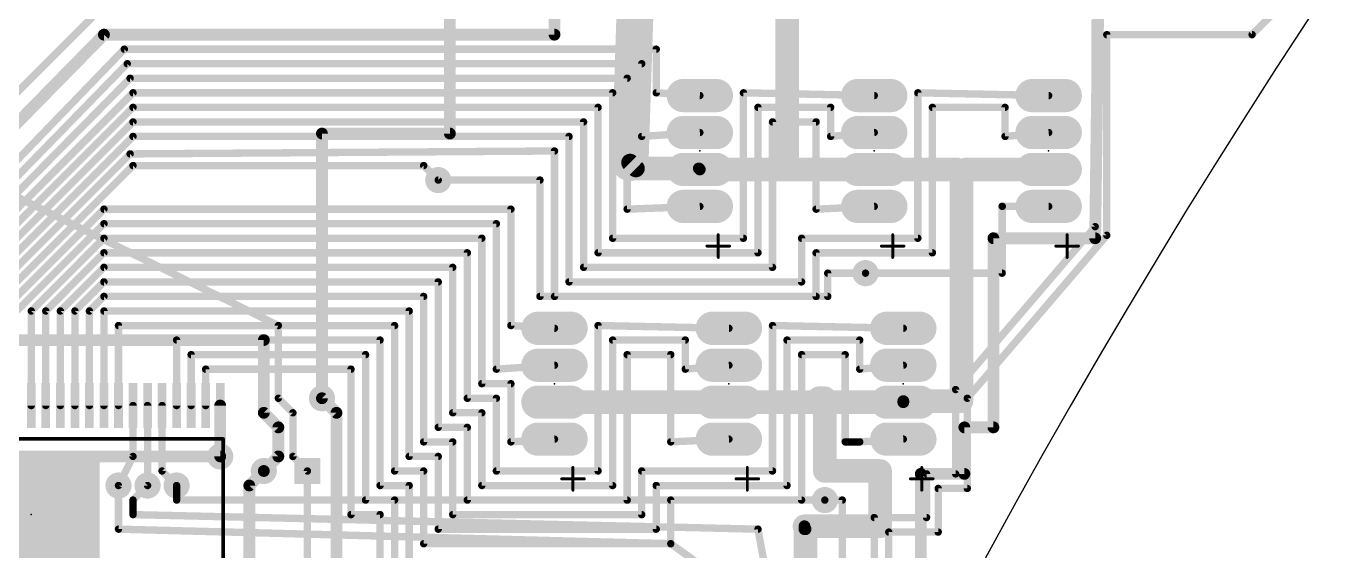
# Model space of a CAD drawing. Extents: x -46 to 149, y 1 to 263.
# Drawn here: x -2.17 to 42.95, y 125.76 to 143.79 of the extents above; entities that cross this region are included whole.
import ezdxf

# ---------------------------------------------------------------- set-up
doc = ezdxf.new("R2010")
doc.units = 0
for name, color, linetype in [('1', 22, 'CONTINUOUS'), ('16', 175, 'CONTINUOUS'), ('17', 82, 'CONTINUOUS'), ('18', 82, 'CONTINUOUS'), ('20', 7, 'CONTINUOUS'), ('21', 253, 'CONTINUOUS'), ('23', 7, 'CONTINUOUS')]:
    doc.layers.add(name, color=color, linetype=linetype)

# ---------------------------------------------------------------- blocks, each defined once
blk = doc.blocks.new('LONGP100')
at = {"const_width": 1}
blk.add_lwpolyline([(-0.5, 0), (0.5, 0)], dxfattribs=at)
at = {"const_width": 0.5}
for points in [[(-0.5, 0.25, 1), (-0.5, -0.25)], [(0.5, -0.25, 1), (0.5, 0.25)]]:
    blk.add_lwpolyline(points, format="xyb", dxfattribs=at)
blk = doc.blocks.new('RECT')
blk.add_solid([(-0.5, -0.5), (0.5, -0.5), (-0.5, 0.5), (0.5, 0.5)])
blk = doc.blocks.new('ROUNDV')
at = {"const_width": 0.5}
blk.add_lwpolyline([(0, -0.25, 1), (0, 0.25, 1), (0, -0.25)], format="xyb", dxfattribs=at)
blk = doc.blocks.new('SQUAREV')
blk.add_solid([(-0.5, -0.5), (0.5, -0.5), (-0.5, 0.5), (0.5, 0.5)])

msp = doc.modelspace()

# ---------------------------------------------------------------- linework, layer by layer
at = {"layer": '1'}
for points, const_width in [([(16, 148.5), (16, 143.5)], 0.4064), ([(42, 145.5), (40, 143.5)], 0.254), ([(-8.5, 135.5), (0.1, 144.1)], 0.254), ([(34.6, 136.9), (34.6, 144)], 0.254), ([(0.5, 143.5), (-5.1, 137.8)], 0.4064), ([(16, 143.5), (0.5, 143.5)], 0.4064), ([(40, 143.5), (35, 143.5)], 0.254), ([(35, 143.5), (35, 136.6)], 0.254), ([(-7.5, 134), (1.2, 143)], 0.254), ([(1.2, 143), (19.5, 143)], 0.254), ([(19.5, 143), (19.5, 141.5)], 0.254), ([(-7, 134), (1.3, 142.5)], 0.254), ([(1.3, 142.5), (19, 142.5)], 0.254), ([(19, 142.5), (19, 140)], 0.254), ([(-6.5, 134), (1.4, 142)], 0.254), ([(1.4, 142), (18.5, 142)], 0.254), ([(18.5, 142), (18.5, 137.5)], 0.254), ([(-6, 134), (1.5, 141.5)], 0.254), ([(1.5, 141.5), (18, 141.5)], 0.254), ([(18, 141.5), (18, 136.5)], 0.254), ([(19.5, 141.5), (21, 141.405)], 0.254), ([(22.5, 136.5), (22.5, 141.5)], 0.254), ([(22.5, 141.5), (27, 141.405)], 0.254), ([(28.5, 136.5), (28.5, 141.5)], 0.254), ([(28.5, 141.5), (33, 141.405)], 0.254), ([(1.5, 141), (-5.5, 134)], 0.254), ([(17.5, 141), (1.5, 141)], 0.254), ([(17.5, 136), (17.5, 141)], 0.254), ([(25.5, 141), (23, 141)], 0.254), ([(23, 141), (23, 136)], 0.254), ([(25.5, 140), (25.5, 141)], 0.254), ([(31.5, 141), (29, 141)], 0.254), ([(29, 141), (29, 136)], 0.254), ([(31.5, 140), (31.5, 141)], 0.254), ([(1.5, 140.5), (-5, 134)], 0.254), ([(17, 140.5), (1.5, 140.5)], 0.254), ([(17, 135.5), (17, 140.5)], 0.254), ([(25, 140.5), (23.5, 140.5)], 0.254), ([(23.5, 140.5), (23.5, 135.5)], 0.254), ([(25, 137.5), (25, 140.5)], 0.254), ([(-4.5, 134), (1.5, 140)], 0.254), ([(1.5, 140), (16.5, 140)], 0.254), ([(16.5, 140), (16.5, 135)], 0.254), ([(19, 140), (21, 140.135)], 0.254), ([(27, 140.135), (25.5, 140)], 0.254), ([(33, 140.135), (31.5, 140)], 0.254), ([(1.4, 139.4), (-4, 134)], 0.254), ([(16, 139.5), (1.4, 139.4)], 0.254), ([(16, 134.5), (16, 139.5)], 0.254), ([(-3.5, 134), (1.5, 139)], 0.254), ([(1.5, 139), (11.5, 139)], 0.254), ([(11.5, 139), (12, 138.5)], 0.254), ([(-3, 134), (0.5, 137.5)], 0.254), ([(0.5, 137.5), (14.5, 137.5)], 0.254), ([(14.5, 137.5), (14.5, 133.5)], 0.254), ([(18.5, 137.5), (21, 137.595)], 0.254), ([(27, 137.595), (25, 137.5)], 0.254), ([(31.4, 135.3), (31.4, 137.6)], 0.254), ([(31.4, 137.6), (31.405, 137.595)], 0.254), ([(31.405, 137.595), (33, 137.595)], 0.254), ([(-2.5, 134), (0.5, 137)], 0.254), ([(0.5, 137), (14, 137)], 0.254), ([(14, 137), (14, 132)], 0.254), ([(29.8, 131.3), (34.6, 136.9)], 0.254), ([(35, 136.6), (30.2, 131)], 0.254), ([(0.5, 136.5), (-2, 134)], 0.254), ([(13.5, 136.5), (0.5, 136.5)], 0.254), ([(13.5, 131.5), (13.5, 136.5)], 0.254), ([(18, 136.5), (22.5, 136.5)], 0.254), ([(24.5, 135), (24.5, 136.5)], 0.254), ([(24.5, 136.5), (28.5, 136.5)], 0.254), ([(-1.5, 134), (0.5, 136)], 0.254), ([(0.5, 136), (13, 136)], 0.254), ([(13, 136), (13, 131)], 0.254), ([(23, 136), (17.5, 136)], 0.254), ([(29, 136), (25, 136)], 0.254), ([(25, 136), (25, 134.5)], 0.254), ([(0.5, 135.5), (-1, 134)], 0.254), ([(12.5, 135.5), (0.5, 135.5)], 0.254), ([(12.5, 130.5), (12.5, 135.5)], 0.254), ([(23.5, 135.5), (17, 135.5)], 0.254), ([(26.7, 135.3), (31.4, 135.3)], 0.254), ([(0.5, 135), (-0.5, 134)], 0.254), ([(12, 135), (0.5, 135)], 0.254), ([(12, 130), (12, 135)], 0.254), ([(16.5, 135), (24.5, 135)], 0.254), ([(0.5, 134.5), (0, 134)], 0.254), ([(11.5, 134.5), (0.5, 134.5)], 0.254), ([(11.5, 129.5), (11.5, 134.5)], 0.254), ([(25, 134.5), (16, 134.5)], 0.254), ([(-2, 134), (-2, 130.75)], 0.254), ([(-1.5, 130.75), (-1.5, 134)], 0.254), ([(-1, 134), (-1, 130.75)], 0.254), ([(-0.5, 134), (-0.5, 130.75)], 0.254), ([(0, 134), (0, 130.75)], 0.254), ([(0.5, 130.75), (0.5, 134)], 0.254), ([(0.5, 134), (11, 134)], 0.254), ([(11, 134), (11, 129)], 0.254), ([(10.5, 133.5), (1, 133.5)], 0.254), ([(1, 133.5), (1, 130.75)], 0.254), ([(10.5, 128.5), (10.5, 133.5)], 0.254), ([(14.5, 133.5), (16, 133.405)], 0.254), ([(17.5, 128.5), (17.5, 133.5)], 0.254), ([(17.5, 133.5), (22, 133.405)], 0.254), ([(28, 133.405), (23.5, 133.5)], 0.254), ([(23.5, 133.5), (23.5, 128.5)], 0.254), ([(3, 130.75), (3, 133)], 0.254), ([(3, 133), (10, 133)], 0.254), ([(10, 133), (10, 128)], 0.254), ([(20.5, 133), (18, 133)], 0.254), ([(18, 133), (18, 128)], 0.254), ([(20.5, 132), (20.5, 133)], 0.254), ([(24, 128), (24, 133)], 0.254), ([(24, 133), (26.5, 133)], 0.254), ([(26.5, 133), (26.5, 132)], 0.254), ([(9.5, 132.5), (3.5, 132.5)], 0.254), ([(3.5, 132.5), (3.5, 130.75)], 0.254), ([(9.5, 127.5), (9.5, 132.5)], 0.254), ([(14, 132), (16, 132.135)], 0.254), ([(20, 132.5), (18.5, 132.5)], 0.254), ([(18.5, 132.5), (18.5, 127.5)], 0.254), ([(20, 129.5), (20, 132.5)], 0.254), ([(22, 132.135), (20.5, 132)], 0.254), ([(26, 132.5), (24.5, 132.5)], 0.254), ([(24.5, 132.5), (24.5, 127.5)], 0.254), ([(26, 129.5), (26, 132.5)], 0.254), ([(26.5, 132), (28, 132.135)], 0.254), ([(4, 130.75), (4, 132)], 0.254), ([(4, 132), (9, 132)], 0.254), ([(9, 132), (9, 127)], 0.254), ([(14.5, 131.5), (13.5, 131.5)], 0.254), ([(14.5, 129.5), (14.5, 131.5)], 0.254), ([(29.8, 128.4), (29.8, 131.3)], 0.254), ([(1.5, 130.75), (1.5, 129)], 0.254), ([(2, 130.75), (2, 128)], 0.254), ([(2.5, 130.75), (2.5, 128.5)], 0.254), ([(4.5, 130.75), (4.5, 129)], 0.4064), ([(8.5, 130.5), (8, 131)], 0.4064), ([(13, 131), (14, 131)], 0.254), ([(14, 131), (14, 128.5)], 0.254), ([(30.2, 131), (30.2, 127.9)], 0.254), ([(8.5, 124.5), (8.5, 130.5)], 0.4064), ([(13.5, 130.5), (12.5, 130.5)], 0.254), ([(13.5, 128), (13.5, 130.5)], 0.254), ([(13, 130), (12, 130)], 0.254), ([(13, 127.5), (13, 130)], 0.254), ([(12.5, 129.5), (11.5, 129.5)], 0.254), ([(12.5, 127), (12.5, 129.5)], 0.254), ([(16, 129.595), (14.5, 129.5)], 0.254), ([(22, 129.595), (20, 129.5)], 0.254), ([(26.5, 129.5), (26, 129.5)], 0.254), ([(28, 129.595), (26.5, 129.5)], 0.254), ([(1.5, 129), (1, 128)], 0.254), ([(11, 129), (12, 129)], 0.254), ([(12, 129), (12, 126.5)], 0.254), ([(2.5, 128.5), (3, 128)], 0.254), ([(6, 128.5), (5.5, 128)], 0.4064), ([(7.5, 128.5), (7.5, 124.5)], 0.254), ([(11.5, 128.5), (10.5, 128.5)], 0.254), ([(11.5, 126), (11.5, 128.5)], 0.254), ([(14, 128.5), (17.5, 128.5)], 0.254), ([(23.5, 128.5), (19, 128.5)], 0.254), ([(19, 128.5), (19, 127)], 0.254), ([(5.5, 128), (5.5, 123.5)], 0.4064), ([(28.8, 126.9), (28.8, 128.4)], 0.254), ([(28.8, 128.4), (29.8, 128.4)], 0.254), ([(10, 128), (11, 128)], 0.254), ([(11, 128), (11, 125)], 0.254), ([(18, 128), (13.5, 128)], 0.254), ([(19.5, 126.5), (19.5, 128)], 0.254), ([(19.5, 128), (24, 128)], 0.254), ([(30.2, 127.9), (29.2, 127.9)], 0.254), ([(29.2, 127.9), (29.2, 126.4)], 0.254), ([(10.5, 127.5), (9.5, 127.5)], 0.254), ([(10.5, 124.5), (10.5, 127.5)], 0.254), ([(18.5, 127.5), (13, 127.5)], 0.254), ([(24.5, 127.5), (20, 127.5)], 0.254), ([(20, 127.5), (20, 126)], 0.254), ([(25.3, 127.5), (25.9, 127.5)], 0.254), ([(25.9, 127.5), (25.9, 124.5)], 0.254), ([(9, 127), (10, 127)], 0.254), ([(10, 127), (10, 124)], 0.254), ([(19, 127), (12.5, 127)], 0.254), ([(27, 122), (27, 126.9)], 0.254), ([(27, 126.9), (28.8, 126.9)], 0.254), ([(12, 126.5), (19.5, 126.5)], 0.254), ([(29.2, 126.4), (27.5, 126.4)], 0.254), ([(27.5, 126.4), (27.5, 121.5)], 0.254), ([(20, 126), (11.5, 126)], 0.254)]:
    msp.add_lwpolyline(points, dxfattribs=dict(at, const_width=const_width))
for points, const_width in [([(0.5, 143.6016, 1), (0.5, 143.3984)], 0.2032), ([(0.5725, 143.4288, 1), (0.4275, 143.5712)], 0.2032), ([(15.8984, 143.5, 1), (16.1016, 143.5)], 0.2032), ([(16, 143.3984, 1), (16, 143.6016)], 0.2032), ([(35, 143.5635, 1), (35, 143.4365)], 0.127), ([(35.0635, 143.5, 1), (34.9365, 143.5)], 0.127), ([(39.9551, 143.5449, 1), (40.0449, 143.4551)], 0.127), ([(40, 143.4365, 1), (40, 143.5635)], 0.127), ([(1.2, 143.0635, 1), (1.2, 142.9365)], 0.127), ([(1.2457, 142.9559, 1), (1.1543, 143.0441)], 0.127), ([(19.5635, 143, 1), (19.4365, 143)], 0.127), ([(19.5, 142.9365, 1), (19.5, 143.0635)], 0.127), ([(1.3, 142.5635, 1), (1.3, 142.4365)], 0.127), ([(1.3454, 142.4556, 1), (1.2546, 142.5444)], 0.127), ([(19.0635, 142.5, 1), (18.9365, 142.5)], 0.127), ([(19, 142.4365, 1), (19, 142.5635)], 0.127), ([(1.4, 142.0635, 1), (1.4, 141.9365)], 0.127), ([(1.4452, 141.9554, 1), (1.3548, 142.0446)], 0.127), ([(18.5635, 142, 1), (18.4365, 142)], 0.127), ([(18.5, 141.9365, 1), (18.5, 142.0635)], 0.127), ([(1.5, 141.5635, 1), (1.5, 141.4365)], 0.127), ([(1.5449, 141.4551, 1), (1.4551, 141.5449)], 0.127), ([(18.0635, 141.5, 1), (17.9365, 141.5)], 0.127), ([(18, 141.4365, 1), (18, 141.5635)], 0.127), ([(19.504, 141.5634, 1), (19.496, 141.4366)], 0.127), ([(19.4365, 141.5, 1), (19.5635, 141.5)], 0.127), ([(20.996, 141.3416, 1), (21.004, 141.4684)], 0.127), ([(22.5635, 141.5, 1), (22.4365, 141.5)], 0.127), ([(22.5013, 141.5635, 1), (22.4987, 141.4365)], 0.127), ([(26.9987, 141.3415, 1), (27.0013, 141.4685)], 0.127), ([(28.5635, 141.5, 1), (28.4365, 141.5)], 0.127), ([(28.5013, 141.5635, 1), (28.4987, 141.4365)], 0.127), ([(32.9987, 141.3415, 1), (33.0013, 141.4685)], 0.127), ([(1.5, 141.0635, 1), (1.5, 140.9365)], 0.127), ([(1.5449, 140.9551, 1), (1.4551, 141.0449)], 0.127), ([(17.5635, 141, 1), (17.4365, 141)], 0.127), ([(17.5, 140.9365, 1), (17.5, 141.0635)], 0.127), ([(23, 141.0635, 1), (23, 140.9365)], 0.127), ([(23.0635, 141, 1), (22.9365, 141)], 0.127), ([(25.5635, 141, 1), (25.4365, 141)], 0.127), ([(25.5, 140.9365, 1), (25.5, 141.0635)], 0.127), ([(29, 141.0635, 1), (29, 140.9365)], 0.127), ([(29.0635, 141, 1), (28.9365, 141)], 0.127), ([(31.5635, 141, 1), (31.4365, 141)], 0.127), ([(31.5, 140.9365, 1), (31.5, 141.0635)], 0.127), ([(1.5, 140.5635, 1), (1.5, 140.4365)], 0.127), ([(1.5449, 140.4551, 1), (1.4551, 140.5449)], 0.127), ([(17.0635, 140.5, 1), (16.9365, 140.5)], 0.127), ([(17, 140.4365, 1), (17, 140.5635)], 0.127), ([(23.5, 140.5635, 1), (23.5, 140.4365)], 0.127), ([(23.5635, 140.5, 1), (23.4365, 140.5)], 0.127), ([(25.0635, 140.5, 1), (24.9365, 140.5)], 0.127), ([(25, 140.4365, 1), (25, 140.5635)], 0.127), ([(1.5, 140.0635, 1), (1.5, 139.9365)], 0.127), ([(1.5449, 139.9551, 1), (1.4551, 140.0449)], 0.127), ([(16.5635, 140, 1), (16.4365, 140)], 0.127), ([(16.5, 139.9365, 1), (16.5, 140.0635)], 0.127), ([(18.9957, 140.0634, 1), (19.0043, 139.9366)], 0.127), ([(18.9365, 140, 1), (19.0635, 140)], 0.127), ([(21.0043, 140.0716, 1), (20.9957, 140.1984)], 0.127), ([(25.4943, 140.0632, 1), (25.5057, 139.9368)], 0.127), ([(25.4365, 140, 1), (25.5635, 140)], 0.127), ([(27.0057, 140.0718, 1), (26.9943, 140.1982)], 0.127), ([(31.4943, 140.0632, 1), (31.5057, 139.9368)], 0.127), ([(31.4365, 140, 1), (31.5635, 140)], 0.127), ([(33.0057, 140.0718, 1), (32.9943, 140.1982)], 0.127), ([(1.3996, 139.4635, 1), (1.4004, 139.3365)], 0.127), ([(1.4449, 139.3551, 1), (1.3551, 139.4449)], 0.127), ([(16.0635, 139.5, 1), (15.9365, 139.5)], 0.127), ([(16.0004, 139.4365, 1), (15.9996, 139.5635)], 0.127), ([(1.5, 139.0635, 1), (1.5, 138.9365)], 0.127), ([(1.5449, 138.9551, 1), (1.4551, 139.0449)], 0.127), ([(11.5449, 139.0449, 1), (11.4551, 138.9551)], 0.127), ([(11.5, 138.9365, 1), (11.5, 139.0635)], 0.127), ([(11.9551, 138.4551, 1), (12.0449, 138.5449)], 0.127), ([(0.5, 137.5635, 1), (0.5, 137.4365)], 0.127), ([(0.5449, 137.4551, 1), (0.4551, 137.5449)], 0.127), ([(14.5635, 137.5, 1), (14.4365, 137.5)], 0.127), ([(14.5, 137.4365, 1), (14.5, 137.5635)], 0.127), ([(18.4976, 137.5635, 1), (18.5024, 137.4365)], 0.127), ([(21.0024, 137.5315, 1), (20.9976, 137.6585)], 0.127), ([(24.997, 137.5634, 1), (25.003, 137.4366)], 0.127), ([(27.003, 137.5316, 1), (26.997, 137.6584)], 0.127), ([(31.4635, 137.6, 1), (31.3365, 137.6)], 0.127), ([(31.4449, 137.6449, 1), (31.3551, 137.5551)], 0.127), ([(31.405, 137.6585, 1), (31.405, 137.5315)], 0.127), ([(31.3601, 137.5501, 1), (31.4499, 137.6399)], 0.127), ([(33, 137.5315, 1), (33, 137.6585)], 0.127), ([(18.4365, 137.5, 1), (18.5635, 137.5)], 0.127), ([(24.9365, 137.5, 1), (25.0635, 137.5)], 0.127), ([(0.5, 137.0635, 1), (0.5, 136.9365)], 0.127), ([(0.5449, 136.9551, 1), (0.4551, 137.0449)], 0.127), ([(14.0635, 137, 1), (13.9365, 137)], 0.127), ([(14, 136.9365, 1), (14, 137.0635)], 0.127), ([(34.5365, 136.9, 1), (34.6635, 136.9)], 0.127), ([(34.6482, 136.8587, 1), (34.5518, 136.9413)], 0.127), ([(35.0482, 136.5587, 1), (34.9518, 136.6413)], 0.127), ([(0.5, 136.5635, 1), (0.5, 136.4365)], 0.127), ([(0.5449, 136.4551, 1), (0.4551, 136.5449)], 0.127), ([(13.5635, 136.5, 1), (13.4365, 136.5)], 0.127), ([(13.5, 136.4365, 1), (13.5, 136.5635)], 0.127), ([(18, 136.5635, 1), (18, 136.4365)], 0.127), ([(17.9365, 136.5, 1), (18.0635, 136.5)], 0.127), ([(22.4365, 136.5, 1), (22.5635, 136.5)], 0.127), ([(22.5, 136.4365, 1), (22.5, 136.5635)], 0.127), ([(24.5635, 136.5, 1), (24.4365, 136.5)], 0.127), ([(24.5, 136.5635, 1), (24.5, 136.4365)], 0.127), ([(28.4365, 136.5, 1), (28.5635, 136.5)], 0.127), ([(28.5, 136.4365, 1), (28.5, 136.5635)], 0.127), ([(34.9365, 136.6, 1), (35.0635, 136.6)], 0.127), ([(0.5, 136.0635, 1), (0.5, 135.9365)], 0.127), ([(0.5449, 135.9551, 1), (0.4551, 136.0449)], 0.127), ([(13.0635, 136, 1), (12.9365, 136)], 0.127), ([(13, 135.9365, 1), (13, 136.0635)], 0.127), ([(17.5, 136.0635, 1), (17.5, 135.9365)], 0.127), ([(17.4365, 136, 1), (17.5635, 136)], 0.127), ([(22.9365, 136, 1), (23.0635, 136)], 0.127), ([(23, 135.9365, 1), (23, 136.0635)], 0.127), ([(25, 136.0635, 1), (25, 135.9365)], 0.127), ([(25.0635, 136, 1), (24.9365, 136)], 0.127), ([(28.9365, 136, 1), (29.0635, 136)], 0.127), ([(29, 135.9365, 1), (29, 136.0635)], 0.127), ([(0.5, 135.5635, 1), (0.5, 135.4365)], 0.127), ([(0.5449, 135.4551, 1), (0.4551, 135.5449)], 0.127), ([(12.5635, 135.5, 1), (12.4365, 135.5)], 0.127), ([(12.5, 135.4365, 1), (12.5, 135.5635)], 0.127), ([(17, 135.5635, 1), (17, 135.4365)], 0.127), ([(16.9365, 135.5, 1), (17.0635, 135.5)], 0.127), ([(23.4365, 135.5, 1), (23.5635, 135.5)], 0.127), ([(23.5, 135.4365, 1), (23.5, 135.5635)], 0.127), ([(26.7, 135.3635, 1), (26.7, 135.2365)], 0.127), ([(31.3365, 135.3, 1), (31.4635, 135.3)], 0.127), ([(31.4, 135.2365, 1), (31.4, 135.3635)], 0.127), ([(0.5, 135.0635, 1), (0.5, 134.9365)], 0.127), ([(0.5449, 134.9551, 1), (0.4551, 135.0449)], 0.127), ([(12.0635, 135, 1), (11.9365, 135)], 0.127), ([(12, 134.9365, 1), (12, 135.0635)], 0.127), ([(16.5, 135.0635, 1), (16.5, 134.9365)], 0.127), ([(16.4365, 135, 1), (16.5635, 135)], 0.127), ([(24.4365, 135, 1), (24.5635, 135)], 0.127), ([(24.5, 134.9365, 1), (24.5, 135.0635)], 0.127), ([(0.5, 134.5635, 1), (0.5, 134.4365)], 0.127), ([(0.5449, 134.4551, 1), (0.4551, 134.5449)], 0.127), ([(11.5635, 134.5, 1), (11.4365, 134.5)], 0.127), ([(11.5, 134.4365, 1), (11.5, 134.5635)], 0.127), ([(16, 134.5635, 1), (16, 134.4365)], 0.127), ([(15.9365, 134.5, 1), (16.0635, 134.5)], 0.127), ([(24.9365, 134.5, 1), (25.0635, 134.5)], 0.127), ([(25, 134.4365, 1), (25, 134.5635)], 0.127), ([(-1.9365, 134, 1), (-2.0635, 134)], 0.127), ([(-2.0449, 134.0449, 1), (-1.9551, 133.9551)], 0.127), ([(-1.4365, 134, 1), (-1.5635, 134)], 0.127), ([(-1.5449, 134.0449, 1), (-1.4551, 133.9551)], 0.127), ([(-0.9365, 134, 1), (-1.0635, 134)], 0.127), ([(-1.0449, 134.0449, 1), (-0.9551, 133.9551)], 0.127), ([(-0.4365, 134, 1), (-0.5635, 134)], 0.127), ([(-0.5449, 134.0449, 1), (-0.4551, 133.9551)], 0.127), ([(0.0635, 134, 1), (-0.0635, 134)], 0.127), ([(-0.0449, 134.0449, 1), (0.0449, 133.9551)], 0.127), ([(0.5635, 134, 1), (0.4365, 134)], 0.127), ([(0.5, 134.0635, 1), (0.5, 133.9365)], 0.127), ([(11.0635, 134, 1), (10.9365, 134)], 0.127), ([(11, 133.9365, 1), (11, 134.0635)], 0.127), ([(1, 133.5635, 1), (1, 133.4365)], 0.127), ([(1.0635, 133.5, 1), (0.9365, 133.5)], 0.127), ([(10.5635, 133.5, 1), (10.4365, 133.5)], 0.127), ([(10.5, 133.4365, 1), (10.5, 133.5635)], 0.127), ([(14.504, 133.5634, 1), (14.496, 133.4366)], 0.127), ([(14.4365, 133.5, 1), (14.5635, 133.5)], 0.127), ([(17.5635, 133.5, 1), (17.4365, 133.5)], 0.127), ([(17.5013, 133.5635, 1), (17.4987, 133.4365)], 0.127), ([(23.5013, 133.5635, 1), (23.4987, 133.4365)], 0.127), ([(23.5635, 133.5, 1), (23.4365, 133.5)], 0.127), ([(3.0635, 133, 1), (2.9365, 133)], 0.127), ([(3, 133.0635, 1), (3, 132.9365)], 0.127), ([(10.0635, 133, 1), (9.9365, 133)], 0.127), ([(10, 132.9365, 1), (10, 133.0635)], 0.127), ([(15.996, 133.3416, 1), (16.004, 133.4684)], 0.127), ([(18, 133.0635, 1), (18, 132.9365)], 0.127), ([(18.0635, 133, 1), (17.9365, 133)], 0.127), ([(20.5635, 133, 1), (20.4365, 133)], 0.127), ([(20.5, 132.9365, 1), (20.5, 133.0635)], 0.127), ([(21.9987, 133.3415, 1), (22.0013, 133.4685)], 0.127), ([(24.0635, 133, 1), (23.9365, 133)], 0.127), ([(24, 133.0635, 1), (24, 132.9365)], 0.127), ([(26.5635, 133, 1), (26.4365, 133)], 0.127), ([(26.5, 132.9365, 1), (26.5, 133.0635)], 0.127), ([(27.9987, 133.3415, 1), (28.0013, 133.4685)], 0.127), ([(3.5, 132.5635, 1), (3.5, 132.4365)], 0.127), ([(3.5635, 132.5, 1), (3.4365, 132.5)], 0.127), ([(9.5635, 132.5, 1), (9.4365, 132.5)], 0.127), ([(9.5, 132.4365, 1), (9.5, 132.5635)], 0.127), ([(16.0043, 132.0716, 1), (15.9957, 132.1984)], 0.127), ([(18.5, 132.5635, 1), (18.5, 132.4365)], 0.127), ([(18.5635, 132.5, 1), (18.4365, 132.5)], 0.127), ([(20.0635, 132.5, 1), (19.9365, 132.5)], 0.127), ([(20, 132.4365, 1), (20, 132.5635)], 0.127), ([(22.0057, 132.0718, 1), (21.9943, 132.1982)], 0.127), ([(24.5, 132.5635, 1), (24.5, 132.4365)], 0.127), ([(24.5635, 132.5, 1), (24.4365, 132.5)], 0.127), ([(26.0635, 132.5, 1), (25.9365, 132.5)], 0.127), ([(26, 132.4365, 1), (26, 132.5635)], 0.127), ([(28.0057, 132.0718, 1), (27.9943, 132.1982)], 0.127), ([(4.0635, 132, 1), (3.9365, 132)], 0.127), ([(4, 132.0635, 1), (4, 131.9365)], 0.127), ([(9.0635, 132, 1), (8.9365, 132)], 0.127), ([(9, 131.9365, 1), (9, 132.0635)], 0.127), ([(13.9957, 132.0634, 1), (14.0043, 131.9366)], 0.127), ([(13.9365, 132, 1), (14.0635, 132)], 0.127), ([(20.4943, 132.0632, 1), (20.5057, 131.9368)], 0.127), ([(20.4365, 132, 1), (20.5635, 132)], 0.127), ([(26.4943, 132.0632, 1), (26.5057, 131.9368)], 0.127), ([(26.4365, 132, 1), (26.5635, 132)], 0.127), ([(13.5, 131.5635, 1), (13.5, 131.4365)], 0.127), ([(13.4365, 131.5, 1), (13.5635, 131.5)], 0.127), ([(14.5635, 131.5, 1), (14.4365, 131.5)], 0.127), ([(14.5, 131.4365, 1), (14.5, 131.5635)], 0.127), ([(29.8635, 131.3, 1), (29.7365, 131.3)], 0.127), ([(29.7518, 131.3413, 1), (29.8482, 131.2587)], 0.127), ([(1.5635, 130.75, 1), (1.4365, 130.75)], 0.127), ([(2.0635, 130.75, 1), (1.9365, 130.75)], 0.127), ([(2.5635, 130.75, 1), (2.4365, 130.75)], 0.127), ([(4.6016, 130.75, 1), (4.3984, 130.75)], 0.2032), ([(8.0718, 131.0718, 1), (7.9282, 130.9282)], 0.2032), ([(13, 131.0635, 1), (13, 130.9365)], 0.127), ([(12.9365, 131, 1), (13.0635, 131)], 0.127), ([(14.0635, 131, 1), (13.9365, 131)], 0.127), ([(14, 130.9365, 1), (14, 131.0635)], 0.127), ([(30.2635, 131, 1), (30.1365, 131)], 0.127), ([(30.1518, 131.0413, 1), (30.2482, 130.9587)], 0.127), ([(-2.0635, 130.75, 1), (-1.9365, 130.75)], 0.127), ([(-1.5635, 130.75, 1), (-1.4365, 130.75)], 0.127), ([(-1.0635, 130.75, 1), (-0.9365, 130.75)], 0.127), ([(-0.5635, 130.75, 1), (-0.4365, 130.75)], 0.127), ([(-0.0635, 130.75, 1), (0.0635, 130.75)], 0.127), ([(0.4365, 130.75, 1), (0.5635, 130.75)], 0.127), ([(0.9365, 130.75, 1), (1.0635, 130.75)], 0.127), ([(2.9365, 130.75, 1), (3.0635, 130.75)], 0.127), ([(3.4365, 130.75, 1), (3.5635, 130.75)], 0.127), ([(3.9365, 130.75, 1), (4.0635, 130.75)], 0.127), ([(8.6016, 130.5, 1), (8.3984, 130.5)], 0.2032), ([(8.4282, 130.4282, 1), (8.5718, 130.5718)], 0.2032), ([(12.5, 130.5635, 1), (12.5, 130.4365)], 0.127), ([(12.4365, 130.5, 1), (12.5635, 130.5)], 0.127), ([(13.5635, 130.5, 1), (13.4365, 130.5)], 0.127), ([(13.5, 130.4365, 1), (13.5, 130.5635)], 0.127), ([(12, 130.0635, 1), (12, 129.9365)], 0.127), ([(11.9365, 130, 1), (12.0635, 130)], 0.127), ([(13.0635, 130, 1), (12.9365, 130)], 0.127), ([(13, 129.9365, 1), (13, 130.0635)], 0.127), ([(11.5, 129.5635, 1), (11.5, 129.4365)], 0.127), ([(11.4365, 129.5, 1), (11.5635, 129.5)], 0.127), ([(12.5635, 129.5, 1), (12.4365, 129.5)], 0.127), ([(12.5, 129.4365, 1), (12.5, 129.5635)], 0.127), ([(14.496, 129.5634, 1), (14.504, 129.4366)], 0.127), ([(14.4365, 129.5, 1), (14.5635, 129.5)], 0.127), ([(16.004, 129.5316, 1), (15.996, 129.6584)], 0.127), ([(19.997, 129.5634, 1), (20.003, 129.4366)], 0.127), ([(19.9365, 129.5, 1), (20.0635, 129.5)], 0.127), ([(22.003, 129.5316, 1), (21.997, 129.6584)], 0.127), ([(26, 129.5635, 1), (26, 129.4365)], 0.127), ([(25.9365, 129.5, 1), (26.0635, 129.5)], 0.127), ([(26.496, 129.5634, 1), (26.504, 129.4366)], 0.127), ([(26.5, 129.4365, 1), (26.5, 129.5635)], 0.127), ([(28.004, 129.5316, 1), (27.996, 129.6584)], 0.127), ([(1.4365, 129, 1), (1.5635, 129)], 0.127), ([(1.5568, 128.9716, 1), (1.4432, 129.0284)], 0.127), ([(4.3984, 129, 1), (4.6016, 129)], 0.2032), ([(11, 129.0635, 1), (11, 128.9365)], 0.127), ([(10.9365, 129, 1), (11.0635, 129)], 0.127), ([(12.0635, 129, 1), (11.9365, 129)], 0.127), ([(12, 128.9365, 1), (12, 129.0635)], 0.127), ([(2.5449, 128.5449, 1), (2.4551, 128.4551)], 0.127), ([(6.0718, 128.4282, 1), (5.9282, 128.5718)], 0.2032), ([(7.5635, 128.5, 1), (7.4365, 128.5)], 0.127), ([(10.5, 128.5635, 1), (10.5, 128.4365)], 0.127), ([(11.5635, 128.5, 1), (11.4365, 128.5)], 0.127), ([(11.5, 128.4365, 1), (11.5, 128.5635)], 0.127), ([(14, 128.5635, 1), (14, 128.4365)], 0.127), ([(17.5, 128.4365, 1), (17.5, 128.5635)], 0.127), ([(19, 128.5635, 1), (19, 128.4365)], 0.127), ([(19.0635, 128.5, 1), (18.9365, 128.5)], 0.127), ([(23.5, 128.4365, 1), (23.5, 128.5635)], 0.127), ([(2.4365, 128.5, 1), (2.5635, 128.5)], 0.127), ([(5.6016, 128, 1), (5.3984, 128)], 0.2032), ([(5.4282, 128.0718, 1), (5.5718, 127.9282)], 0.2032), ([(10.4365, 128.5, 1), (10.5635, 128.5)], 0.127), ([(13.9365, 128.5, 1), (14.0635, 128.5)], 0.127), ([(17.4365, 128.5, 1), (17.5635, 128.5)], 0.127), ([(23.4365, 128.5, 1), (23.5635, 128.5)], 0.127), ([(28.8635, 128.4, 1), (28.7365, 128.4)], 0.127), ([(28.8, 128.4635, 1), (28.8, 128.3365)], 0.127), ([(29.7365, 128.4, 1), (29.8635, 128.4)], 0.127), ([(29.8, 128.3365, 1), (29.8, 128.4635)], 0.127), ([(0.9432, 128.0284, 1), (1.0568, 127.9716)], 0.127), ([(1.9365, 128, 1), (2.0635, 128)], 0.127), ([(2.9551, 127.9551, 1), (3.0449, 128.0449)], 0.127), ([(10, 128.0635, 1), (10, 127.9365)], 0.127), ([(9.9365, 128, 1), (10.0635, 128)], 0.127), ([(11.0635, 128, 1), (10.9365, 128)], 0.127), ([(11, 127.9365, 1), (11, 128.0635)], 0.127), ([(13.5, 128.0635, 1), (13.5, 127.9365)], 0.127), ([(13.4365, 128, 1), (13.5635, 128)], 0.127), ([(17.9365, 128, 1), (18.0635, 128)], 0.127), ([(18, 127.9365, 1), (18, 128.0635)], 0.127), ([(19.5635, 128, 1), (19.4365, 128)], 0.127), ([(19.5, 128.0635, 1), (19.5, 127.9365)], 0.127), ([(23.9365, 128, 1), (24.0635, 128)], 0.127), ([(24, 127.9365, 1), (24, 128.0635)], 0.127), ([(29.2, 127.9635, 1), (29.2, 127.8365)], 0.127), ([(29.2635, 127.9, 1), (29.1365, 127.9)], 0.127), ([(30.1365, 127.9, 1), (30.2635, 127.9)], 0.127), ([(30.2, 127.8365, 1), (30.2, 127.9635)], 0.127), ([(9.5, 127.5635, 1), (9.5, 127.4365)], 0.127), ([(9.4365, 127.5, 1), (9.5635, 127.5)], 0.127), ([(10.5635, 127.5, 1), (10.4365, 127.5)], 0.127), ([(10.5, 127.4365, 1), (10.5, 127.5635)], 0.127), ([(13, 127.5635, 1), (13, 127.4365)], 0.127), ([(12.9365, 127.5, 1), (13.0635, 127.5)], 0.127), ([(18.4365, 127.5, 1), (18.5635, 127.5)], 0.127), ([(18.5, 127.4365, 1), (18.5, 127.5635)], 0.127), ([(20, 127.5635, 1), (20, 127.4365)], 0.127), ([(20.0635, 127.5, 1), (19.9365, 127.5)], 0.127), ([(24.4365, 127.5, 1), (24.5635, 127.5)], 0.127), ([(24.5, 127.4365, 1), (24.5, 127.5635)], 0.127), ([(25.3, 127.5635, 1), (25.3, 127.4365)], 0.127), ([(25.9635, 127.5, 1), (25.8365, 127.5)], 0.127), ([(25.9, 127.4365, 1), (25.9, 127.5635)], 0.127), ([(9, 127.0635, 1), (9, 126.9365)], 0.127), ([(8.9365, 127, 1), (9.0635, 127)], 0.127), ([(10.0635, 127, 1), (9.9365, 127)], 0.127), ([(10, 126.9365, 1), (10, 127.0635)], 0.127), ([(12.5, 127.0635, 1), (12.5, 126.9365)], 0.127), ([(12.4365, 127, 1), (12.5635, 127)], 0.127), ([(18.9365, 127, 1), (19.0635, 127)], 0.127), ([(19, 126.9365, 1), (19, 127.0635)], 0.127), ([(27.0635, 126.9, 1), (26.9365, 126.9)], 0.127), ([(27, 126.9635, 1), (27, 126.8365)], 0.127), ([(28.7365, 126.9, 1), (28.8635, 126.9)], 0.127), ([(28.8, 126.8365, 1), (28.8, 126.9635)], 0.127), ([(12, 126.5635, 1), (12, 126.4365)], 0.127), ([(11.9365, 126.5, 1), (12.0635, 126.5)], 0.127), ([(19.4365, 126.5, 1), (19.5635, 126.5)], 0.127), ([(19.5, 126.4365, 1), (19.5, 126.5635)], 0.127), ([(27.5, 126.4635, 1), (27.5, 126.3365)], 0.127), ([(27.5635, 126.4, 1), (27.4365, 126.4)], 0.127), ([(29.1365, 126.4, 1), (29.2635, 126.4)], 0.127), ([(29.2, 126.3365, 1), (29.2, 126.4635)], 0.127), ([(11.5, 126.0635, 1), (11.5, 125.9365)], 0.127), ([(11.4365, 126, 1), (11.5635, 126)], 0.127), ([(19.9365, 126, 1), (20.0635, 126)], 0.127), ([(20, 125.9365, 1), (20, 126.0635)], 0.127)]:
    msp.add_lwpolyline(points, format="xyb", dxfattribs=dict(at, const_width=const_width))
at = {"layer": '16'}
for points, const_width in [([(12.4, 155.4), (12.4, 140.1)], 0.4064), ([(24, 147.7), (24, 138.865)], 0.8128), ([(18.6, 139.1), (18.8, 145.2)], 1.27), ([(34.6, 136.5), (34.7, 144.1)], 0.4064), ([(12.4, 140.1), (8, 140.1)], 0.4064), ([(8, 140.1), (8, 131)], 0.4064), ([(-5.7, 139.5), (6.5, 133.5)], 0.254), ([(18.8, 138.9), (18.6, 139.1)], 0.6096), ([(20.965, 138.9), (18.8, 138.9)], 0.8128), ([(21, 138.865), (24, 138.865)], 0.8128), ([(21, 138.865), (20.965, 138.9)], 0.4064), ([(24, 138.865), (27, 138.865)], 0.8128), ([(29.835, 138.865), (27, 138.865)], 0.8128), ([(30, 138.7), (29.835, 138.865)], 0.8128), ([(30, 138.7), (30.165, 138.865)], 0.8128), ([(30, 130.9), (30, 138.7)], 0.8128), ([(30.165, 138.865), (33, 138.865)], 0.8128), ([(12, 138.5), (15.5, 138.5)], 0.254), ([(15.5, 138.5), (15.5, 134.5)], 0.254), ([(31.1, 130), (31.1, 136.5)], 0.4064), ([(31.1, 136.5), (34.6, 136.5)], 0.4064), ([(25.4, 134.5), (25.4, 135.3)], 0.254), ([(25.4, 135.3), (26.7, 135.3)], 0.254), ([(15.5, 134.5), (25.4, 134.5)], 0.254), ([(6.5, 133.5), (6.5, 131)], 0.254), ([(-5.1, 133), (6, 133)], 0.4064), ([(6, 133), (6, 130.5)], 0.4064), ([(25.3, 131), (25.1, 131)], 0.8128), ([(25.1, 131), (25.1, 130.865)], 0.8128), ([(25.3, 128.5), (25.3, 131)], 0.8128), ([(28, 130.9), (30, 130.9)], 0.8128), ([(6.5, 131), (7, 130.5)], 0.254), ([(22, 130.865), (16, 130.865)], 0.8128), ([(25.1, 130.865), (22, 130.865)], 0.8128), ([(25.1, 130.865), (28, 130.865)], 0.8128), ([(28, 130.865), (28, 130.9)], 0.4064), ([(6, 130.5), (6.5, 130)], 0.4064), ([(7, 130.5), (7, 129)], 0.254), ([(6.5, 130), (6.5, 129)], 0.4064), ([(30.1, 128.4), (30.1, 130)], 0.4064), ([(30.1, 130), (31.1, 130)], 0.4064), ([(4.5, 129), (-8.4, 129)], 0.4064), ([(6.5, 129), (6, 128.5)], 0.4064), ([(7, 129), (7.5, 128.5)], 0.254), ([(27.2, 128.5), (25.3, 128.5)], 0.8128), ([(27.2, 126.6), (27.2, 128.5)], 0.8128), ([(28.6, 125.1), (28.6, 128.4)], 0.4064), ([(28.6, 128.4), (30.1, 128.4)], 0.4064), ([(1, 128), (1, 126.5)], 0.254), ([(2, 128), (1.5, 127.5)], 0.254), ([(3, 128), (3, 127.5)], 0.254), ([(1.5, 127.5), (1.5, 127)], 0.254), ([(3, 127.5), (25.3, 127.5)], 0.254), ([(1.5, 127), (23, 126.5)], 0.254), ([(24.6, 126.6), (27.2, 126.6)], 0.8128), ([(24.635, 124.5), (24.635, 126.5)], 0.8128), ([(24.6, 126.5), (24.6, 126.6)], 0.4064), ([(1, 126.5), (20, 126)], 0.254), ([(23, 126.5), (23.365, 124.5)], 0.254), ([(24.635, 126.5), (24.6, 126.5)], 0.4064), ([(20, 126), (22.095, 124.5)], 0.254)]:
    msp.add_lwpolyline(points, dxfattribs=dict(at, const_width=const_width))
for points, const_width in [([(8, 140.2016, 1), (8, 139.9984)], 0.2032), ([(8.1016, 140.1, 1), (7.8984, 140.1)], 0.2032), ([(12.2984, 140.1, 1), (12.5016, 140.1)], 0.2032), ([(12.4, 139.9984, 1), (12.4, 140.2016)], 0.2032), ([(18.2827, 139.1104, 1), (18.9173, 139.0896)], 0.635), ([(18.7078, 139.2078, 1), (18.4922, 138.9922)], 0.3048), ([(18.8, 139.1032, 1), (18.8, 138.6968)], 0.4064), ([(18.6922, 138.7922, 1), (18.9078, 139.0078)], 0.3048), ([(21, 139.0682, 1), (21, 138.6618)], 0.4064), ([(20.965, 138.6968, 1), (20.965, 139.1032)], 0.4064), ([(21.0368, 138.9718, 1), (20.8932, 138.8282)], 0.2032), ([(20.9282, 138.7932, 1), (21.0718, 138.9368)], 0.2032), ([(24, 139.0682, 1), (24, 138.6618)], 0.4064), ([(23.7968, 138.865, 1), (24.2032, 138.865)], 0.4064), ([(24, 138.6618, 1), (24, 139.0682)], 0.4064), ([(27, 139.0682, 1), (27, 138.6618)], 0.4064), ([(27, 138.6618, 1), (27, 139.0682)], 0.4064), ([(29.9787, 139.0087, 1), (29.6913, 138.7213)], 0.4064), ([(30.2032, 138.7, 1), (29.7968, 138.7)], 0.4064), ([(29.8563, 138.8437, 1), (30.1437, 138.5563)], 0.4064), ([(29.835, 138.6618, 1), (29.835, 139.0682)], 0.4064), ([(29.8563, 138.5563, 1), (30.1437, 138.8437)], 0.4064), ([(30.165, 139.0682, 1), (30.165, 138.6618)], 0.4064), ([(30.3087, 138.7213, 1), (30.0213, 139.0087)], 0.4064), ([(33, 138.6618, 1), (33, 139.0682)], 0.4064), ([(12, 138.5635, 1), (12, 138.4365)], 0.127), ([(15.5635, 138.5, 1), (15.4365, 138.5)], 0.127), ([(15.5, 138.4365, 1), (15.5, 138.5635)], 0.127), ([(31.2016, 136.5, 1), (30.9984, 136.5)], 0.2032), ([(31.1, 136.6016, 1), (31.1, 136.3984)], 0.2032), ([(34.4984, 136.5013, 1), (34.7016, 136.4987)], 0.2032), ([(34.6, 136.3984, 1), (34.6, 136.6016)], 0.2032), ([(25.4635, 135.3, 1), (25.3365, 135.3)], 0.127), ([(25.4, 135.3635, 1), (25.4, 135.2365)], 0.127), ([(26.7, 135.2365, 1), (26.7, 135.3635)], 0.127), ([(15.5, 134.5635, 1), (15.5, 134.4365)], 0.127), ([(15.4365, 134.5, 1), (15.5635, 134.5)], 0.127), ([(25.3365, 134.5, 1), (25.4635, 134.5)], 0.127), ([(25.4, 134.4365, 1), (25.4, 134.5635)], 0.127), ([(6.5635, 133.5, 1), (6.4365, 133.5)], 0.127), ([(6.472, 133.443, 1), (6.528, 133.557)], 0.127), ([(6.1016, 133, 1), (5.8984, 133)], 0.2032), ([(6, 132.8984, 1), (6, 133.1016)], 0.2032), ([(25.1, 131.2032, 1), (25.1, 130.7968)], 0.4064), ([(25.3032, 131, 1), (24.8968, 131)], 0.4064), ([(25.5032, 131, 1), (25.0968, 131)], 0.4064), ([(25.3, 130.7968, 1), (25.3, 131.2032)], 0.4064), ([(28, 131.1032, 1), (28, 130.6968)], 0.4064), ([(30, 130.6968, 1), (30, 131.1032)], 0.4064), ([(6.5449, 131.0449, 1), (6.4551, 130.9551)], 0.127), ([(6.4365, 131, 1), (6.5635, 131)], 0.127), ([(7.8984, 131, 1), (8.1016, 131)], 0.2032), ([(16, 131.0682, 1), (16, 130.6618)], 0.4064), ([(22, 131.0682, 1), (22, 130.6618)], 0.4064), ([(22, 130.6618, 1), (22, 131.0682)], 0.4064), ([(25.1, 131.0682, 1), (25.1, 130.6618)], 0.4064), ([(24.8968, 130.865, 1), (25.3032, 130.865)], 0.4064), ([(25.1, 130.6618, 1), (25.1, 131.0682)], 0.4064), ([(28, 130.6618, 1), (28, 131.0682)], 0.4064), ([(28.1016, 130.9, 1), (27.8984, 130.9)], 0.2032), ([(27.8984, 130.865, 1), (28.1016, 130.865)], 0.2032), ([(29.7968, 130.9, 1), (30.2032, 130.9)], 0.4064), ([(5.8984, 130.5, 1), (6.1016, 130.5)], 0.2032), ([(6.0718, 130.5718, 1), (5.9282, 130.4282)], 0.2032), ([(7.0635, 130.5, 1), (6.9365, 130.5)], 0.127), ([(6.9551, 130.4551, 1), (7.0449, 130.5449)], 0.127), ([(6.6016, 130, 1), (6.3984, 130)], 0.2032), ([(6.4282, 129.9282, 1), (6.5718, 130.0718)], 0.2032), ([(30.2016, 130, 1), (29.9984, 130)], 0.2032), ([(30.1, 130.1016, 1), (30.1, 129.8984)], 0.2032), ([(30.9984, 130, 1), (31.2016, 130)], 0.2032), ([(31.1, 129.8984, 1), (31.1, 130.1016)], 0.2032), ([(4.5, 128.8984, 1), (4.5, 129.1016)], 0.2032), ([(6.3984, 129, 1), (6.6016, 129)], 0.2032), ([(6.5718, 128.9282, 1), (6.4282, 129.0718)], 0.2032), ([(7.0449, 129.0449, 1), (6.9551, 128.9551)], 0.127), ([(6.9365, 129, 1), (7.0635, 129)], 0.127), ([(5.9282, 128.5718, 1), (6.0718, 128.4282)], 0.2032), ([(7.4551, 128.4551, 1), (7.5449, 128.5449)], 0.127), ([(25.3, 128.7032, 1), (25.3, 128.2968)], 0.4064), ([(25.0968, 128.5, 1), (25.5032, 128.5)], 0.4064), ([(27.4032, 128.5, 1), (26.9968, 128.5)], 0.4064), ([(27.2, 128.2968, 1), (27.2, 128.7032)], 0.4064), ([(28.7016, 128.4, 1), (28.4984, 128.4)], 0.2032), ([(28.6, 128.5016, 1), (28.6, 128.2984)], 0.2032), ([(30.1, 128.2984, 1), (30.1, 128.5016)], 0.2032), ([(29.9984, 128.4, 1), (30.2016, 128.4)], 0.2032), ([(1.0635, 128, 1), (0.9365, 128)], 0.127), ([(2.0449, 127.9551, 1), (1.9551, 128.0449)], 0.127), ([(3.0635, 128, 1), (2.9365, 128)], 0.127), ([(1.5635, 127.5, 1), (1.4365, 127.5)], 0.127), ([(1.4551, 127.5449, 1), (1.5449, 127.4551)], 0.127), ([(3, 127.5635, 1), (3, 127.4365)], 0.127), ([(2.9365, 127.5, 1), (3.0635, 127.5)], 0.127), ([(25.3, 127.4365, 1), (25.3, 127.5635)], 0.127), ([(1.5015, 127.0635, 1), (1.4985, 126.9365)], 0.127), ([(1.4365, 127, 1), (1.5635, 127)], 0.127), ([(24.6, 126.8032, 1), (24.6, 126.3968)], 0.4064), ([(24.8382, 126.5, 1), (24.4318, 126.5)], 0.4064), ([(24.7016, 126.6, 1), (24.4984, 126.6)], 0.2032), ([(26.9968, 126.6, 1), (27.4032, 126.6)], 0.4064), ([(27.2, 126.3968, 1), (27.2, 126.8032)], 0.4064), ([(1.0017, 126.5635, 1), (0.9983, 126.4365)], 0.127), ([(0.9365, 126.5, 1), (1.0635, 126.5)], 0.127), ([(23.0625, 126.5114, 1), (22.9375, 126.4886)], 0.127), ([(22.9985, 126.4365, 1), (23.0015, 126.5635)], 0.127), ([(24.6, 126.6016, 1), (24.6, 126.3984)], 0.2032), ([(24.4984, 126.5, 1), (24.7016, 126.5)], 0.2032), ([(24.635, 126.3984, 1), (24.635, 126.6016)], 0.2032), ([(20.037, 126.0516, 1), (19.963, 125.9484)], 0.127), ([(19.9983, 125.9365, 1), (20.0017, 126.0635)], 0.127)]:
    msp.add_lwpolyline(points, format="xyb", dxfattribs=dict(at, const_width=const_width))
at = {"layer": '20'}
for centre, radius, start, end in [((259.6429, 1.5887), 306.0431, 121.3324, 180.054), ((259.0365, 1.2744), 259.8365, 124.5438, 179.9943)]:
    msp.add_arc(centre, radius, start, end, dxfattribs=at)
at = {"layer": '21'}
for points, const_width in [([(21.2447, 136.2312), (22.0243, 136.2312)], 0.1016), ([(21.6345, 135.8414), (21.6345, 136.621)], 0.1016), ([(27.2447, 136.2312), (28.0243, 136.2312)], 0.1016), ([(27.6345, 135.8414), (27.6345, 136.621)], 0.1016), ([(33.2447, 136.2312), (34.0243, 136.2312)], 0.1016), ([(33.6345, 135.8414), (33.6345, 136.621)], 0.1016), ([(4.6, 129.6), (-9.1, 129.6)], 0.127), ([(4.6, 124.4), (4.6, 129.6)], 0.127), ([(16.6345, 127.8414), (16.6345, 128.621)], 0.1016), ([(22.6345, 127.8414), (22.6345, 128.621)], 0.1016), ([(28.6345, 127.8414), (28.6345, 128.621)], 0.1016), ([(16.2447, 128.2312), (17.0243, 128.2312)], 0.1016), ([(22.2447, 128.2312), (23.0243, 128.2312)], 0.1016), ([(28.2447, 128.2312), (29.0243, 128.2312)], 0.1016)]:
    msp.add_lwpolyline(points, dxfattribs=dict(at, const_width=const_width))
for points, const_width in [([(21.2447, 136.2566, 1), (21.2447, 136.2058)], 0.0508), ([(21.6599, 136.621, 1), (21.6091, 136.621)], 0.0508), ([(22.0243, 136.2058, 1), (22.0243, 136.2566)], 0.0508), ([(27.2447, 136.2566, 1), (27.2447, 136.2058)], 0.0508), ([(27.6599, 136.621, 1), (27.6091, 136.621)], 0.0508), ([(28.0243, 136.2058, 1), (28.0243, 136.2566)], 0.0508), ([(33.2447, 136.2566, 1), (33.2447, 136.2058)], 0.0508), ([(33.6599, 136.621, 1), (33.6091, 136.621)], 0.0508), ([(34.0243, 136.2058, 1), (34.0243, 136.2566)], 0.0508), ([(21.6091, 135.8414, 1), (21.6599, 135.8414)], 0.0508), ([(27.6091, 135.8414, 1), (27.6599, 135.8414)], 0.0508), ([(33.6091, 135.8414, 1), (33.6599, 135.8414)], 0.0508), ([(4.6318, 129.6, 1), (4.5683, 129.6)], 0.0635), ([(4.6, 129.5683, 1), (4.6, 129.6317)], 0.0635), ([(16.6599, 128.621, 1), (16.6091, 128.621)], 0.0508), ([(22.6599, 128.621, 1), (22.6091, 128.621)], 0.0508), ([(28.6599, 128.621, 1), (28.6091, 128.621)], 0.0508), ([(16.2447, 128.2566, 1), (16.2447, 128.2058)], 0.0508), ([(17.0243, 128.2058, 1), (17.0243, 128.2566)], 0.0508), ([(22.2447, 128.2566, 1), (22.2447, 128.2058)], 0.0508), ([(23.0243, 128.2058, 1), (23.0243, 128.2566)], 0.0508), ([(28.2447, 128.2566, 1), (28.2447, 128.2058)], 0.0508), ([(29.0243, 128.2058, 1), (29.0243, 128.2566)], 0.0508), ([(16.6091, 127.8414, 1), (16.6599, 127.8414)], 0.0508), ([(22.6091, 127.8414, 1), (22.6599, 127.8414)], 0.0508), ([(28.6091, 127.8414, 1), (28.6599, 127.8414)], 0.0508)]:
    msp.add_lwpolyline(points, format="xyb", dxfattribs=dict(at, const_width=const_width))
at = {"layer": '23'}
for p in [(21, 139.5), (27, 139.5), (33, 139.5), (16, 131.5), (22, 131.5), (28, 131.5), (-2, 127)]:
    msp.add_point(p, dxfattribs=at)

# ---------------------------------------------------------------- block references
at = {"layer": '1', "xscale": 0.3, "yscale": 1.55}
for p in [(-2, 130.75), (-1.5, 130.75), (-1, 130.75), (-0.5, 130.75), (0, 130.75), (0.5, 130.75), (1, 130.75), (1.5, 130.75), (2, 130.75), (2.5, 130.75), (3, 130.75), (3.5, 130.75), (4, 130.75), (4.5, 130.75)]:
    msp.add_blockref('RECT', p, dxfattribs=at)
at = {"layer": '1', "xscale": 3.6, "yscale": 4.7, "rotation": 90}
msp.add_blockref('RECT', (-2, 127), dxfattribs=at)
at = {"layer": '17', "xscale": 1.143, "yscale": 1.143}
for p in [(21, 141.405), (21, 141.405), (27, 141.405), (27, 141.405), (33, 141.405), (33, 141.405), (21, 140.135), (21, 140.135), (27, 140.135), (27, 140.135), (33, 140.135), (33, 140.135), (21, 138.865), (21, 138.865), (27, 138.865), (27, 138.865), (33, 138.865), (33, 138.865), (21, 137.595), (21, 137.595), (27, 137.595), (27, 137.595), (33, 137.595), (33, 137.595), (16, 133.405), (16, 133.405), (22, 133.405), (22, 133.405), (28, 133.405), (28, 133.405), (16, 132.135), (16, 132.135), (22, 132.135), (22, 132.135), (28, 132.135), (28, 132.135), (16, 130.865), (16, 130.865), (22, 130.865), (22, 130.865), (28, 130.865), (28, 130.865), (16, 129.595), (16, 129.595), (22, 129.595), (22, 129.595), (28, 129.595), (28, 129.595)]:
    msp.add_blockref('LONGP100', p, dxfattribs=at)
at = {"layer": '18', "xscale": 0.9, "yscale": 0.9}
for name, p in [('ROUNDV', (12, 138.5)), ('ROUNDV', (12, 138.5)), ('ROUNDV', (26.7, 135.3)), ('ROUNDV', (26.7, 135.3)), ('ROUNDV', (8, 131)), ('ROUNDV', (8, 131)), ('ROUNDV', (4.5, 129)), ('ROUNDV', (4.5, 129)), ('ROUNDV', (6, 128.5)), ('ROUNDV', (6, 128.5)), ('SQUAREV', (7.5, 128.5)), ('SQUAREV', (7.5, 128.5)), ('ROUNDV', (1, 128)), ('ROUNDV', (1, 128)), ('ROUNDV', (2, 128)), ('ROUNDV', (2, 128)), ('ROUNDV', (3, 128)), ('ROUNDV', (3, 128)), ('ROUNDV', (25.3, 127.5)), ('ROUNDV', (25.3, 127.5))]:
    msp.add_blockref(name, p, dxfattribs=at)

doc.saveas('drawing.dxf')
